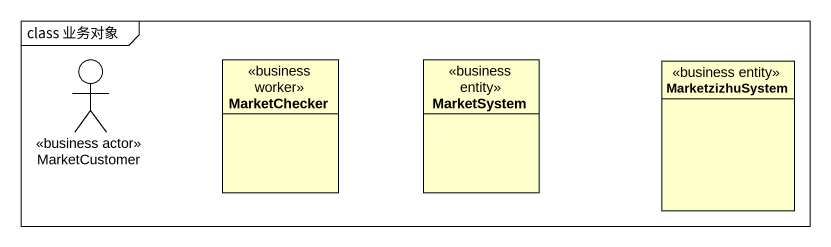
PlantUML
@startuml
mainframe class 业务对象
allowmixing
hide circle
hide empty members
actor MarketCustomer <<business actor>>
class MarketChecker <<business worker>>
class MarketSystem <<business entity>>
class MarketzizhuSystem <<business entity>>
@enduml
